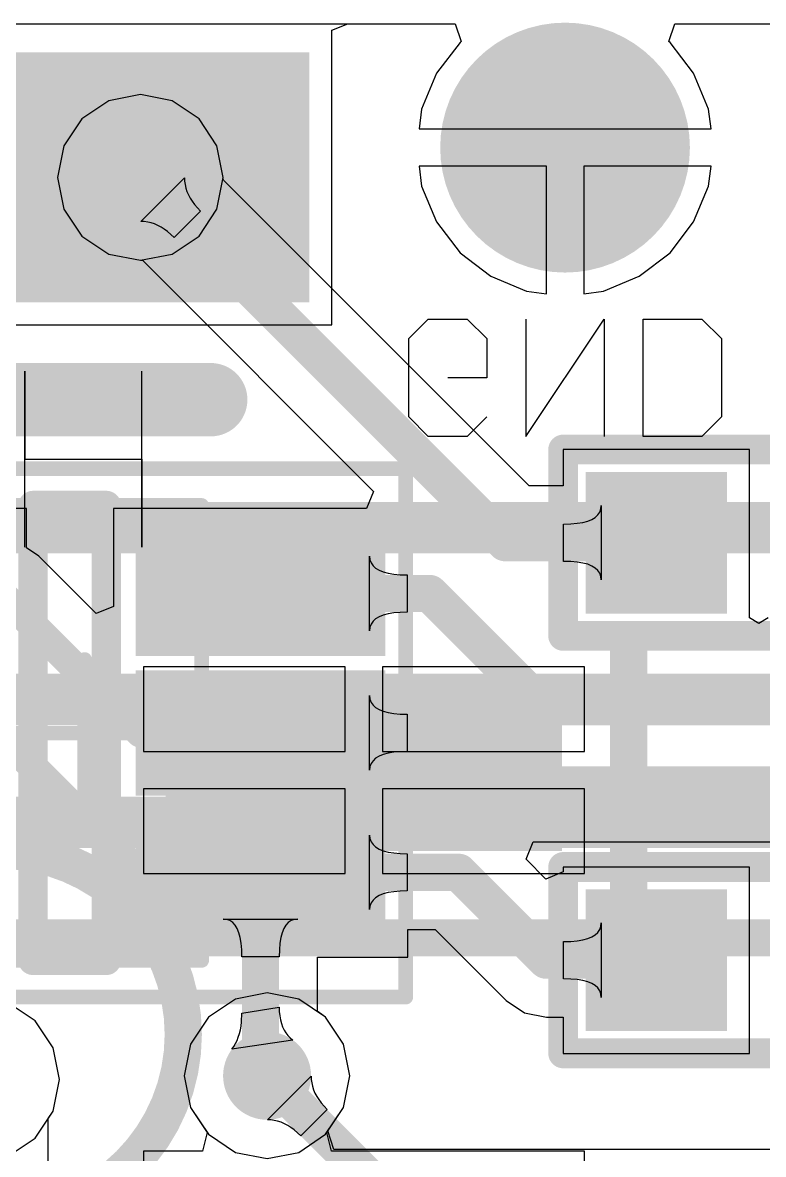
# Model space of a CAD drawing. Header units: millimetres. Extents: x 2.44 to 5.37, y 2.91 to 4.14.
# Drawn here: x 3.8644 to 4.0632, y 3.6799 to 3.9835 of the extents above; entities that cross this region are included whole.
import ezdxf

# ---------------------------------------------------------------- set-up
doc = ezdxf.new("R2010")
doc.units = ezdxf.units.MM
doc.header["$MEASUREMENT"] = 0
for name, color, linetype in [('BottomLayer', 5, 'Continuous'), ('BottomOverlay', 54, 'Continuous'), ('BottomPaste', 16, 'Continuous'), ('BottomSolder', 6, 'Continuous'), ('Mechanical13', 56, 'Continuous'), ('Mechanical15', 56, 'Continuous'), ('MidLayer1', 16, 'Continuous'), ('MidLayer2', 76, 'Continuous'), ('MultiLayer', 9, 'Continuous'), ('PadHoleLayer', 156, 'Continuous'), ('TopLayer', 1, 'Continuous'), ('TopOverlay', 2, 'Continuous'), ('TopPaste', 8, 'Continuous'), ('TopSolder', 216, 'Continuous'), ('ViaHoleLayer', 16, 'Continuous')]:
    doc.layers.add(name, color=color, linetype=linetype)

# ---------------------------------------------------------------- blocks, each defined once
blk = doc.blocks.new('__2812__B_15')
at = {"layer": 'BottomLayer'}
for points in [[(-0.04921, 0.1122), (0.04921, 0.1122), (-0.04921, 0.14764), (0.04921, 0.14764)], [(0.1437, 0.1122), (0.24213, 0.1122), (0.1437, 0.14764), (0.24213, 0.14764)], [(-0.04921, -0.01772), (0.04921, -0.01772), (-0.04921, 0.01772), (0.04921, 0.01772)], [(0.1437, -0.01772), (0.24213, -0.01772), (0.1437, 0.01772), (0.24213, 0.01772)]]:
    blk.add_solid(points, dxfattribs=at)
at = {"layer": 'BottomOverlay', "const_width": 0.01}
blk.add_lwpolyline([(0.264, 0.094), (0.264, 0.162)], dxfattribs=at)
at = {"layer": 'BottomOverlay'}
for points, const_width in [([(0.2615, 0.162, 1), (0.2665, 0.162, 1)], 0.005), ([(0.14441, 0.059, 1), (0.04559, 0.059, 1)], 0.01), ([(0.2615, 0.094, 1), (0.2665, 0.094, 1)], 0.005), ([(0.04309, 0.059, 1), (0.04809, 0.059, 1)], 0.005), ([(0.14191, 0.059, 1), (0.14691, 0.059, 1)], 0.005)]:
    blk.add_lwpolyline(points, format="xyb", close=True, dxfattribs=dict(at, const_width=const_width))
at = {"layer": 'BottomPaste'}
for points in [[(-0.04921, 0.1122), (0.04921, 0.1122), (-0.04921, 0.14764), (0.04921, 0.14764)], [(0.1437, 0.1122), (0.24213, 0.1122), (0.1437, 0.14764), (0.24213, 0.14764)], [(-0.04921, -0.01772), (0.04921, -0.01772), (-0.04921, 0.01772), (0.04921, 0.01772)], [(0.1437, -0.01772), (0.24213, -0.01772), (0.1437, 0.01772), (0.24213, 0.01772)]]:
    blk.add_solid(points, dxfattribs=at)
at = {"layer": 'BottomSolder'}
for points in [[(-0.05321, 0.1082), (0.05321, 0.1082), (-0.05321, 0.15164), (0.05321, 0.15164)], [(0.1397, 0.1082), (0.24613, 0.1082), (0.1397, 0.15164), (0.24613, 0.15164)], [(-0.05321, -0.02172), (0.05321, -0.02172), (-0.05321, 0.02172), (0.05321, 0.02172)], [(0.1397, -0.02172), (0.24613, -0.02172), (0.1397, 0.02172), (0.24613, 0.02172)]]:
    blk.add_solid(points, dxfattribs=at)
blk = doc.blocks.new('HDR1X12_19')
at = {"layer": 'BottomLayer', "const_width": 0.02953}
blk.add_lwpolyline([(1.08524, 0, 1), (1.11476, 0, 1)], format="xyb", close=True, dxfattribs=at)
at = {"layer": 'BottomSolder', "const_width": 0.03353}
blk.add_lwpolyline([(1.08324, 0, 1), (1.11676, 0, 1)], format="xyb", close=True, dxfattribs=at)
at = {"layer": 'MidLayer1', "const_width": 0.02953}
blk.add_lwpolyline([(1.08524, 0, 1), (1.11476, 0, 1)], format="xyb", close=True, dxfattribs=at)
at = {"layer": 'MidLayer2', "const_width": 0.02953}
blk.add_lwpolyline([(1.08524, 0, 1), (1.11476, 0, 1)], format="xyb", close=True, dxfattribs=at)
at = {"layer": 'MultiLayer', "const_width": 0.02953}
blk.add_lwpolyline([(1.08524, 0, 1), (1.11476, 0, 1)], format="xyb", close=True, dxfattribs=at)
at = {"layer": 'PadHoleLayer', "const_width": 0.01772}
blk.add_lwpolyline([(1.09114, 0, 1), (1.10886, 0, 1)], format="xyb", close=True, dxfattribs=at)
at = {"layer": 'TopLayer', "const_width": 0.02953}
blk.add_lwpolyline([(1.08524, 0, 1), (1.11476, 0, 1)], format="xyb", close=True, dxfattribs=at)
at = {"layer": 'TopSolder', "const_width": 0.03353}
blk.add_lwpolyline([(1.08324, 0, 1), (1.11676, 0, 1)], format="xyb", close=True, dxfattribs=at)
blk = doc.blocks.new('R0603_23')
at = {"layer": 'TopLayer'}
for points in [[(-0.0425, -0.015), (-0.0125, -0.015), (-0.0425, 0.015), (-0.0125, 0.015)], [(0.0125, -0.015), (0.0425, -0.015), (0.0125, 0.015), (0.0425, 0.015)]]:
    blk.add_solid(points, dxfattribs=at)
at = {"layer": 'TopOverlay', "const_width": 0.008}
for points in [[(-0.0525, 0.025), (0.0525, 0.025)], [(-0.0525, -0.025), (-0.0525, 0.025)], [(0.0525, -0.025), (0.0525, 0.025)], [(-0.0525, -0.025), (0.0525, -0.025)]]:
    blk.add_lwpolyline(points, dxfattribs=at)
at = {"layer": 'TopOverlay', "const_width": 0.004}
for points in [[(-0.0545, 0.025, 1), (-0.0505, 0.025, 1)], [(-0.0545, 0.025, 1), (-0.0505, 0.025, 1)], [(0.0505, 0.025, 1), (0.0545, 0.025, 1)], [(0.0505, 0.025, 1), (0.0545, 0.025, 1)], [(-0.0545, -0.025, 1), (-0.0505, -0.025, 1)], [(-0.0545, -0.025, 1), (-0.0505, -0.025, 1)], [(0.0505, -0.025, 1), (0.0545, -0.025, 1)], [(0.0505, -0.025, 1), (0.0545, -0.025, 1)]]:
    blk.add_lwpolyline(points, format="xyb", close=True, dxfattribs=at)
at = {"layer": 'TopPaste'}
for points in [[(-0.0425, -0.015), (-0.0125, -0.015), (-0.0425, 0.015), (-0.0125, 0.015)], [(0.0125, -0.015), (0.0425, -0.015), (0.0125, 0.015), (0.0425, 0.015)]]:
    blk.add_solid(points, dxfattribs=at)
at = {"layer": 'TopSolder'}
for points in [[(-0.0465, -0.019), (-0.0085, -0.019), (-0.0465, 0.019), (-0.0085, 0.019)], [(0.0085, -0.019), (0.0465, -0.019), (0.0085, 0.019), (0.0465, 0.019)]]:
    blk.add_solid(points, dxfattribs=at)
blk = doc.blocks.new('R0603_26')
at = {"layer": 'TopLayer'}
for points in [[(-0.0425, -0.015), (-0.0125, -0.015), (-0.0425, 0.015), (-0.0125, 0.015)], [(0.0125, -0.015), (0.0425, -0.015), (0.0125, 0.015), (0.0425, 0.015)]]:
    blk.add_solid(points, dxfattribs=at)
at = {"layer": 'TopOverlay', "const_width": 0.008}
for points in [[(-0.0525, 0.025), (0.0525, 0.025)], [(-0.0525, -0.025), (-0.0525, 0.025)], [(0.0525, -0.025), (0.0525, 0.025)], [(-0.0525, -0.025), (0.0525, -0.025)]]:
    blk.add_lwpolyline(points, dxfattribs=at)
at = {"layer": 'TopOverlay', "const_width": 0.004}
for points in [[(-0.0545, 0.025, 1), (-0.0505, 0.025, 1)], [(-0.0545, 0.025, 1), (-0.0505, 0.025, 1)], [(0.0505, 0.025, 1), (0.0545, 0.025, 1)], [(0.0505, 0.025, 1), (0.0545, 0.025, 1)], [(-0.0545, -0.025, 1), (-0.0505, -0.025, 1)], [(-0.0545, -0.025, 1), (-0.0505, -0.025, 1)], [(0.0505, -0.025, 1), (0.0545, -0.025, 1)], [(0.0505, -0.025, 1), (0.0545, -0.025, 1)]]:
    blk.add_lwpolyline(points, format="xyb", close=True, dxfattribs=at)
at = {"layer": 'TopPaste'}
for points in [[(-0.0425, -0.015), (-0.0125, -0.015), (-0.0425, 0.015), (-0.0125, 0.015)], [(0.0125, -0.015), (0.0425, -0.015), (0.0125, 0.015), (0.0425, 0.015)]]:
    blk.add_solid(points, dxfattribs=at)
at = {"layer": 'TopSolder'}
for points in [[(-0.0465, -0.019), (-0.0085, -0.019), (-0.0465, 0.019), (-0.0085, 0.019)], [(0.0085, -0.019), (0.0465, -0.019), (0.0085, 0.019), (0.0465, 0.019)]]:
    blk.add_solid(points, dxfattribs=at)
blk = doc.blocks.new('_______B_34')
at = {"layer": 'BottomLayer'}
for points in [[(-0.02753, 0.06148), (0.03153, 0.06148), (-0.02753, 0.14022), (0.03153, 0.14022)], [(-0.02753, -0.13537), (0.03153, -0.13537), (-0.02753, -0.05663), (0.03153, -0.05663)]]:
    blk.add_solid(points, dxfattribs=at)
at = {"layer": 'BottomOverlay'}
for points, const_width in [([(0.03345, 0.002, 1), (-0.03145, 0.002, 1)], 0.01), ([(-0.03395, 0.002, 1), (-0.02895, 0.002, 1)], 0.005), ([(0.03095, 0.002, 1), (0.03595, 0.002, 1)], 0.005)]:
    blk.add_lwpolyline(points, format="xyb", close=True, dxfattribs=dict(at, const_width=const_width))
at = {"layer": 'BottomPaste'}
for points in [[(-0.02753, 0.06148), (0.03153, 0.06148), (-0.02753, 0.14022), (0.03153, 0.14022)], [(-0.02753, -0.13537), (0.03153, -0.13537), (-0.02753, -0.05663), (0.03153, -0.05663)]]:
    blk.add_solid(points, dxfattribs=at)
at = {"layer": 'BottomSolder'}
for points in [[(-0.03153, 0.05748), (0.03553, 0.05748), (-0.03153, 0.14422), (0.03553, 0.14422)], [(-0.03153, -0.13937), (0.03553, -0.13937), (-0.03153, -0.05263), (0.03553, -0.05263)]]:
    blk.add_solid(points, dxfattribs=at)
blk = doc.blocks.new('IMH3A_40')
at = {"layer": 'Mechanical13', "const_width": 0.00394}
for points in [[(-0.05906, 0.03943), (0.06299, 0.03943)], [(-0.05906, 0.03943), (-0.05906, -0.03143)], [(0.06299, 0.03943), (0.06299, -0.03143)], [(0.06299, -0.03143), (-0.05906, -0.03143)]]:
    blk.add_lwpolyline(points, dxfattribs=at)
at = {"layer": 'Mechanical13', "const_width": 0.00197}
for points in [[(-0.06004, 0.03943, 1), (-0.05807, 0.03943, 1)], [(-0.06004, 0.03943, 1), (-0.05807, 0.03943, 1)], [(0.06201, 0.03943, 1), (0.06398, 0.03943, 1)], [(0.06201, 0.03943, 1), (0.06398, 0.03943, 1)], [(-0.06004, -0.03143, 1), (-0.05807, -0.03143, 1)], [(-0.06004, -0.03143, 1), (-0.05807, -0.03143, 1)], [(0.06201, -0.03143, 1), (0.06398, -0.03143, 1)], [(0.06201, -0.03143, 1), (0.06398, -0.03143, 1)]]:
    blk.add_lwpolyline(points, format="xyb", close=True, dxfattribs=at)
at = {"layer": 'Mechanical15', "const_width": 0.00394}
for points in [[(-0.0689, 0.094), (0.07283, 0.094)], [(-0.0689, 0.094), (-0.0689, -0.08624)], [(0.07283, 0.094), (0.07283, -0.08624)], [(0.00197, 0.01969), (0.00197, -0.01969)], [(-0.01772, 0), (0.02165, 0)], [(0.07283, -0.08624), (-0.0689, -0.08624)]]:
    blk.add_lwpolyline(points, dxfattribs=at)
at = {"layer": 'Mechanical15', "const_width": 0.00197}
for points in [[(-0.06988, 0.094, 1), (-0.06791, 0.094, 1)], [(-0.06988, 0.094, 1), (-0.06791, 0.094, 1)], [(0.07185, 0.094, 1), (0.07382, 0.094, 1)], [(0.07185, 0.094, 1), (0.07382, 0.094, 1)], [(0.00098, 0.01969, 1), (0.00295, 0.01969, 1)], [(-0.0187, 0, 1), (-0.01673, 0, 1)], [(0.02067, 0, 1), (0.02264, 0, 1)], [(0.00098, -0.01969, 1), (0.00295, -0.01969, 1)], [(-0.06988, -0.08624, 1), (-0.06791, -0.08624, 1)], [(-0.06988, -0.08624, 1), (-0.06791, -0.08624, 1)], [(0.07185, -0.08624, 1), (0.07382, -0.08624, 1)], [(0.07185, -0.08624, 1), (0.07382, -0.08624, 1)]]:
    blk.add_lwpolyline(points, format="xyb", close=True, dxfattribs=at)
at = {"layer": 'TopLayer'}
for points in [[(-0.02264, 0.08465), (-0.04823, 0.08465), (-0.02264, 0.02559), (-0.04823, 0.02559)], [(0.01476, 0.08465), (-0.01083, 0.08465), (0.01476, 0.02559), (-0.01083, 0.02559)], [(0.05217, 0.08465), (0.02657, 0.08465), (0.05217, 0.02559), (0.02657, 0.02559)], [(-0.02264, -0.01772), (-0.04823, -0.01772), (-0.02264, -0.07677), (-0.04823, -0.07677)], [(0.01476, -0.01772), (-0.01083, -0.01772), (0.01476, -0.07677), (-0.01083, -0.07677)], [(0.05217, -0.01772), (0.02657, -0.01772), (0.05217, -0.07677), (0.02657, -0.07677)]]:
    blk.add_solid(points, dxfattribs=at)
at = {"layer": 'TopOverlay'}
for points, const_width in [([(0.09137, 0.04712), (0.09137, -0.03388)], 0.01969), ([(-0.05906, 0.01384), (-0.05906, -0.00584)], 0.00787), ([(-0.05906, 0.01384), (0.06299, 0.01384)], 0.00787), ([(0.06299, 0.01384), (0.06299, -0.00584)], 0.00787), ([(-0.05906, -0.00584), (0.06299, -0.00584)], 0.00787)]:
    blk.add_lwpolyline(points, dxfattribs=dict(at, const_width=const_width))
for points, const_width in [([(0.08645, 0.04712, 1), (0.09629, 0.04712, 1)], 0.00984), ([(-0.06102, 0.01384, 1), (-0.05709, 0.01384, 1)], 0.00394), ([(-0.06102, 0.01384, 1), (-0.05709, 0.01384, 1)], 0.00394), ([(0.06102, 0.01384, 1), (0.06496, 0.01384, 1)], 0.00394), ([(0.06102, 0.01384, 1), (0.06496, 0.01384, 1)], 0.00394), ([(-0.06102, -0.00584, 1), (-0.05709, -0.00584, 1)], 0.00394), ([(-0.06102, -0.00584, 1), (-0.05709, -0.00584, 1)], 0.00394), ([(0.06102, -0.00584, 1), (0.06496, -0.00584, 1)], 0.00394), ([(0.06102, -0.00584, 1), (0.06496, -0.00584, 1)], 0.00394), ([(0.08645, -0.03388, 1), (0.09629, -0.03388, 1)], 0.00984)]:
    blk.add_lwpolyline(points, format="xyb", close=True, dxfattribs=dict(at, const_width=const_width))
at = {"layer": 'TopPaste'}
for points in [[(-0.02264, 0.08465), (-0.04823, 0.08465), (-0.02264, 0.02559), (-0.04823, 0.02559)], [(0.01476, 0.08465), (-0.01083, 0.08465), (0.01476, 0.02559), (-0.01083, 0.02559)], [(0.05217, 0.08465), (0.02657, 0.08465), (0.05217, 0.02559), (0.02657, 0.02559)], [(-0.02264, -0.01772), (-0.04823, -0.01772), (-0.02264, -0.07677), (-0.04823, -0.07677)], [(0.01476, -0.01772), (-0.01083, -0.01772), (0.01476, -0.07677), (-0.01083, -0.07677)], [(0.05217, -0.01772), (0.02657, -0.01772), (0.05217, -0.07677), (0.02657, -0.07677)]]:
    blk.add_solid(points, dxfattribs=at)
at = {"layer": 'TopSolder'}
for points in [[(-0.01864, 0.08865), (-0.05223, 0.08865), (-0.01864, 0.02159), (-0.05223, 0.02159)], [(0.01876, 0.08865), (-0.01483, 0.08865), (0.01876, 0.02159), (-0.01483, 0.02159)], [(0.05617, 0.08865), (0.02257, 0.08865), (0.05617, 0.02159), (0.02257, 0.02159)], [(-0.01864, -0.01372), (-0.05223, -0.01372), (-0.01864, -0.08077), (-0.05223, -0.08077)], [(0.01876, -0.01372), (-0.01483, -0.01372), (0.01876, -0.08077), (-0.01483, -0.08077)], [(0.05617, -0.01372), (0.02257, -0.01372), (0.05617, -0.08077), (0.02257, -0.08077)]]:
    blk.add_solid(points, dxfattribs=at)

msp = doc.modelspace()

# ---------------------------------------------------------------- linework, layer by layer
at = {"layer": 'BottomLayer'}
for p, q in [((3.94737, 3.98153), (3.95169, 3.98318)), ((3.94737, 3.97818), (3.94737, 3.98153)), ((3.95169, 3.98318), (3.98053, 3.98318)), ((3.98053, 3.98318), (3.98214, 3.97845)), ((4.03786, 3.97845), (4.03947, 3.98318)), ((4.03947, 3.98318), (4.08053, 3.98318)), ((3.94737, 3.90247), (3.94737, 3.97818)), ((3.98181, 3.97819), (3.97547, 3.96993)), ((3.98214, 3.97845), (3.98181, 3.97819)), ((4.03819, 3.97819), (4.03786, 3.97845)), ((4.04453, 3.96993), (4.03819, 3.97819)), ((3.97547, 3.96993), (3.97149, 3.96032)), ((4.04851, 3.96032), (4.04453, 3.96993)), ((3.97149, 3.96032), (3.97079, 3.955)), ((4.04921, 3.955), (4.04851, 3.96032)), ((3.97079, 3.955), (4.01, 3.955)), ((4.01, 3.955), (4.04921, 3.955)), ((4.005, 3.945), (3.97079, 3.945)), ((3.97079, 3.945), (3.97149, 3.93968)), ((4.005, 3.91079), (4.005, 3.945)), ((4.04921, 3.945), (4.015, 3.945)), ((4.015, 3.945), (4.015, 3.91079)), ((4.04851, 3.93968), (4.04921, 3.945)), ((3.97149, 3.93968), (3.97547, 3.93007)), ((4.04453, 3.93007), (4.04851, 3.93968)), ((3.97547, 3.93007), (3.98181, 3.92181)), ((4.03819, 3.92181), (4.04453, 3.93007)), ((3.98181, 3.92181), (3.99007, 3.91547)), ((4.02993, 3.91547), (4.03819, 3.92181)), ((3.99007, 3.91547), (3.99968, 3.91149)), ((4.02032, 3.91149), (4.02993, 3.91547)), ((3.99968, 3.91149), (4.005, 3.91079)), ((4.015, 3.91079), (4.02032, 3.91149)), ((3.84863, 3.90247), (3.94737, 3.90247)), ((3.951, 3.81072), (3.89679, 3.81072)), ((3.89679, 3.81072), (3.89679, 3.788)), ((3.951, 3.788), (3.951, 3.81072)), ((4.01521, 3.81072), (3.961, 3.81072)), ((3.961, 3.81072), (3.961, 3.788)), ((4.01521, 3.788), (4.01521, 3.81072)), ((3.89679, 3.788), (3.951, 3.788)), ((3.961, 3.788), (4.01521, 3.788)), ((3.951, 3.778), (3.89679, 3.778)), ((3.89679, 3.778), (3.89679, 3.75528)), ((3.951, 3.75528), (3.951, 3.778)), ((4.01521, 3.778), (3.961, 3.778)), ((3.961, 3.778), (3.961, 3.75528)), ((4.01521, 3.75528), (4.01521, 3.778)), ((3.89679, 3.75528), (3.951, 3.75528)), ((3.961, 3.75528), (4.01521, 3.75528)), ((3.93, 3.72324), (3.92149, 3.72155)), ((3.93851, 3.72155), (3.93, 3.72324)), ((3.86772, 3.71572), (3.86051, 3.72055)), ((3.92149, 3.72155), (3.91428, 3.71672)), ((3.94572, 3.71672), (3.93851, 3.72155)), ((3.91428, 3.71672), (3.90945, 3.70951)), ((3.95055, 3.70951), (3.94572, 3.71672)), ((3.87255, 3.70851), (3.86772, 3.71572)), ((3.87424, 3.7), (3.87255, 3.70851)), ((3.90945, 3.70951), (3.90776, 3.701)), ((3.95224, 3.701), (3.95055, 3.70951)), ((3.87255, 3.69149), (3.87424, 3.7)), ((3.90776, 3.701), (3.90945, 3.69249)), ((3.95055, 3.69249), (3.95224, 3.701)), ((3.90945, 3.69249), (3.91393, 3.6858)), ((3.94607, 3.6858), (3.95055, 3.69249)), ((3.87122, 3.68951), (3.87255, 3.69149)), ((3.87122, 3.65113), (3.87122, 3.68951)), ((3.91393, 3.6858), (3.91267, 3.6808)), ((3.94733, 3.6808), (3.94607, 3.6858)), ((3.91267, 3.6808), (3.89679, 3.6808)), ((3.89679, 3.6808), (3.89679, 3.6321)), ((4.01521, 3.6808), (3.94733, 3.6808)), ((4.01521, 3.67036), (4.01521, 3.6808))]:
    msp.add_line(p, q, dxfattribs=at)
at = {"layer": 'BottomLayer', "const_width": 0.01181}
for points in [[(3.89009, 3.942, 1), (3.90191, 3.942, 1)], [(3.92409, 3.701, 1), (3.93591, 3.701, 1)]]:
    msp.add_lwpolyline(points, format="xyb", close=True, dxfattribs=at)
at = {"layer": 'BottomOverlay'}
for p, q in [((3.96802, 3.89875), (3.97327, 3.904)), ((3.97327, 3.904), (3.98376, 3.904)), ((3.98376, 3.904), (3.98901, 3.89875)), ((3.9995, 3.904), (3.9995, 3.87251)), ((3.9995, 3.87251), (4.0205, 3.904)), ((4.0205, 3.904), (4.0205, 3.87251)), ((4.03099, 3.87251), (4.03099, 3.904)), ((4.03099, 3.904), (4.04673, 3.904)), ((4.04673, 3.904), (4.05198, 3.89875)), ((3.96802, 3.87776), (3.96802, 3.89875)), ((3.98901, 3.89875), (3.98901, 3.88826)), ((4.05198, 3.89875), (4.05198, 3.87776)), ((3.86492, 3.84277), (3.86492, 3.89)), ((3.86492, 3.89), (3.86492, 3.86639)), ((3.8964, 3.84277), (3.8964, 3.89)), ((3.98901, 3.88826), (3.97851, 3.88826)), ((3.97327, 3.87251), (3.96802, 3.87776)), ((3.98901, 3.87776), (3.98376, 3.87251)), ((4.05198, 3.87776), (4.04673, 3.87251)), ((3.98376, 3.87251), (3.97327, 3.87251)), ((4.04673, 3.87251), (4.03099, 3.87251)), ((3.86492, 3.86639), (3.8964, 3.86639)), ((3.8964, 3.86639), (3.8964, 3.84277))]:
    msp.add_line(p, q, dxfattribs=at)
at = {"layer": 'MidLayer1'}
for p, q in [((3.68182, 3.98318), (3.98053, 3.98318)), ((3.98053, 3.98318), (3.98214, 3.97845)), ((4.03786, 3.97845), (4.03947, 3.98318)), ((4.03947, 3.98318), (4.08053, 3.98318)), ((3.98181, 3.97819), (3.97547, 3.96993)), ((3.98214, 3.97845), (3.98181, 3.97819)), ((4.03819, 3.97819), (4.03786, 3.97845)), ((4.04453, 3.96993), (4.03819, 3.97819)), ((3.97547, 3.96993), (3.97149, 3.96032)), ((4.04851, 3.96032), (4.04453, 3.96993)), ((3.88749, 3.96255), (3.88028, 3.95772)), ((3.896, 3.96424), (3.88749, 3.96255)), ((3.90451, 3.96255), (3.896, 3.96424)), ((3.91172, 3.95772), (3.90451, 3.96255)), ((3.97149, 3.96032), (3.97079, 3.955)), ((4.04921, 3.955), (4.04851, 3.96032)), ((3.88028, 3.95772), (3.87545, 3.95051)), ((3.91655, 3.95051), (3.91172, 3.95772)), ((3.97079, 3.955), (4.01, 3.955)), ((4.01, 3.955), (4.04921, 3.955)), ((3.87545, 3.95051), (3.87376, 3.942)), ((3.91824, 3.942), (3.91655, 3.95051)), ((4.005, 3.945), (3.97079, 3.945)), ((3.97079, 3.945), (3.97149, 3.93968)), ((4.005, 3.91079), (4.005, 3.945)), ((4.04921, 3.945), (4.015, 3.945)), ((4.015, 3.945), (4.015, 3.91079)), ((4.04851, 3.93968), (4.04921, 3.945)), ((3.87376, 3.942), (3.87545, 3.93349)), ((3.91655, 3.93349), (3.91824, 3.942)), ((3.97149, 3.93968), (3.97547, 3.93007)), ((4.04453, 3.93007), (4.04851, 3.93968)), ((3.87545, 3.93349), (3.88028, 3.92628)), ((3.91172, 3.92628), (3.91655, 3.93349)), ((3.97547, 3.93007), (3.98181, 3.92181)), ((4.03819, 3.92181), (4.04453, 3.93007)), ((3.88028, 3.92628), (3.88749, 3.92145)), ((3.90451, 3.92145), (3.91172, 3.92628)), ((3.88749, 3.92145), (3.896, 3.91976)), ((3.896, 3.91976), (3.90451, 3.92145)), ((3.98181, 3.92181), (3.99007, 3.91547)), ((4.02993, 3.91547), (4.03819, 3.92181)), ((3.99007, 3.91547), (3.99968, 3.91149)), ((4.02032, 3.91149), (4.02993, 3.91547)), ((3.99968, 3.91149), (4.005, 3.91079)), ((4.015, 3.91079), (4.02032, 3.91149)), ((3.93, 3.72324), (3.92149, 3.72155)), ((3.93851, 3.72155), (3.93, 3.72324)), ((3.86772, 3.71572), (3.86051, 3.72055)), ((3.92149, 3.72155), (3.91428, 3.71672)), ((3.94572, 3.71672), (3.93851, 3.72155)), ((3.91428, 3.71672), (3.90945, 3.70951)), ((3.95055, 3.70951), (3.94572, 3.71672)), ((3.87255, 3.70851), (3.86772, 3.71572)), ((3.87424, 3.7), (3.87255, 3.70851)), ((3.90945, 3.70951), (3.90776, 3.701)), ((3.95224, 3.701), (3.95055, 3.70951)), ((3.87255, 3.69149), (3.87424, 3.7)), ((3.90776, 3.701), (3.90945, 3.69249)), ((3.95055, 3.69249), (3.95224, 3.701)), ((3.90945, 3.69249), (3.91428, 3.68528)), ((3.94572, 3.68528), (3.95055, 3.69249)), ((3.86772, 3.68428), (3.87255, 3.69149)), ((3.86051, 3.67945), (3.86772, 3.68428)), ((3.91428, 3.68528), (3.92149, 3.68045)), ((3.93851, 3.68045), (3.94572, 3.68528)), ((3.92149, 3.68045), (3.93, 3.67876)), ((3.93, 3.67876), (3.93851, 3.68045))]:
    msp.add_line(p, q, dxfattribs=at)
at = {"layer": 'MidLayer1', "const_width": 0.01181}
for points in [[(3.89009, 3.942, 1), (3.90191, 3.942, 1)], [(3.92409, 3.701, 1), (3.93591, 3.701, 1)]]:
    msp.add_lwpolyline(points, format="xyb", close=True, dxfattribs=at)
at = {"layer": 'MidLayer2'}
for p, q in [((3.93012, 3.68919), (3.94181, 3.70088)), ((3.94181, 3.70088), (3.94185, 3.69997)), ((3.94185, 3.69997), (3.94197, 3.69906)), ((3.94197, 3.69906), (3.94218, 3.69816)), ((3.94218, 3.69816), (3.94248, 3.69726)), ((3.94248, 3.69726), (3.94286, 3.69636)), ((3.94286, 3.69636), (3.94334, 3.69547)), ((3.94334, 3.69547), (3.9439, 3.69459)), ((3.9439, 3.69459), (3.94455, 3.69371)), ((3.94455, 3.69371), (3.94529, 3.69283)), ((3.94529, 3.69283), (3.94611, 3.69196)), ((3.93103, 3.68915), (3.93012, 3.68919)), ((3.93194, 3.68903), (3.93103, 3.68915)), ((3.93284, 3.68882), (3.93194, 3.68903)), ((3.94611, 3.69196), (3.93904, 3.68489)), ((3.93374, 3.68852), (3.93284, 3.68882)), ((3.93464, 3.68814), (3.93374, 3.68852)), ((3.93553, 3.68766), (3.93464, 3.68814)), ((3.93641, 3.6871), (3.93553, 3.68766)), ((3.93729, 3.68645), (3.93641, 3.6871)), ((3.93817, 3.68571), (3.93729, 3.68645)), ((3.93904, 3.68489), (3.93817, 3.68571))]:
    msp.add_line(p, q, dxfattribs=at)
for points, const_width in [([(3.89009, 3.942, 1), (3.90191, 3.942, 1)], 0.01181), ([(3.92409, 3.701, 1), (3.93591, 3.701, 1)], 0.01181), ([(3.9275, 3.701, 1), (3.9325, 3.701, 1)], 0.005)]:
    msp.add_lwpolyline(points, format="xyb", close=True, dxfattribs=dict(at, const_width=const_width))
for points, const_width in [([(3.48261, 3.848), (4.308, 3.848)], 0.01378), ([(3.53503, 3.802), (4.362, 3.802)], 0.01378), ([(3.60046, 3.769), (4.429, 3.769)], 0.01378), ([(3.792, 3.738), (4.096, 3.738)], 0.01), ([(3.93, 3.701), (3.965, 3.666)], 0.01)]:
    msp.add_lwpolyline(points, dxfattribs=dict(at, const_width=const_width))
at = {"layer": 'MultiLayer', "const_width": 0.01181}
for points in [[(3.89009, 3.942, 1), (3.90191, 3.942, 1)], [(3.92409, 3.701, 1), (3.93591, 3.701, 1)]]:
    msp.add_lwpolyline(points, format="xyb", close=True, dxfattribs=at)
at = {"layer": 'TopLayer'}
for p, q in [((3.75139, 3.98318), (3.98053, 3.98318)), ((3.98053, 3.98318), (3.98214, 3.97845)), ((4.03786, 3.97845), (4.03947, 3.98318)), ((4.03947, 3.98318), (4.08053, 3.98318)), ((3.98181, 3.97819), (3.97547, 3.96993)), ((3.98214, 3.97845), (3.98181, 3.97819)), ((4.03819, 3.97819), (4.03786, 3.97845)), ((4.04453, 3.96993), (4.03819, 3.97819)), ((3.97547, 3.96993), (3.97149, 3.96032)), ((4.04851, 3.96032), (4.04453, 3.96993)), ((3.88749, 3.96255), (3.88028, 3.95772)), ((3.896, 3.96424), (3.88749, 3.96255)), ((3.90451, 3.96255), (3.896, 3.96424)), ((3.91172, 3.95772), (3.90451, 3.96255)), ((3.97149, 3.96032), (3.97079, 3.955)), ((4.04921, 3.955), (4.04851, 3.96032)), ((3.88028, 3.95772), (3.87545, 3.95051)), ((3.91655, 3.95051), (3.91172, 3.95772)), ((3.97079, 3.955), (4.01, 3.955)), ((4.01, 3.955), (4.04921, 3.955)), ((3.87545, 3.95051), (3.87376, 3.942)), ((3.91824, 3.942), (3.91655, 3.95051)), ((4.005, 3.945), (3.97079, 3.945)), ((3.97079, 3.945), (3.97149, 3.93968)), ((4.005, 3.91079), (4.005, 3.945)), ((4.04921, 3.945), (4.015, 3.945)), ((4.015, 3.945), (4.015, 3.91079)), ((4.04851, 3.93968), (4.04921, 3.945)), ((3.87376, 3.942), (3.87545, 3.93349)), ((3.89612, 3.93019), (3.90781, 3.94188)), ((3.90781, 3.94188), (3.90785, 3.94097)), ((3.91816, 3.9416), (3.91824, 3.942)), ((3.91832, 3.94135), (3.91816, 3.9416)), ((3.91843, 3.9412), (3.91832, 3.94135)), ((4.00033, 3.85929), (3.91843, 3.9412)), ((3.90785, 3.94097), (3.90797, 3.94006)), ((3.90797, 3.94006), (3.90818, 3.93916)), ((3.90818, 3.93916), (3.90848, 3.93826)), ((3.90848, 3.93826), (3.90886, 3.93736)), ((3.97149, 3.93968), (3.97547, 3.93007)), ((4.04453, 3.93007), (4.04851, 3.93968)), ((3.90886, 3.93736), (3.90934, 3.93647)), ((3.90934, 3.93647), (3.9099, 3.93559)), ((3.9099, 3.93559), (3.91055, 3.93471)), ((3.87545, 3.93349), (3.88028, 3.92628)), ((3.91211, 3.93296), (3.90504, 3.92589)), ((3.91055, 3.93471), (3.91129, 3.93383)), ((3.91129, 3.93383), (3.91211, 3.93296)), ((3.89703, 3.93015), (3.89612, 3.93019)), ((3.89794, 3.93003), (3.89703, 3.93015)), ((3.89884, 3.92982), (3.89794, 3.93003)), ((3.89974, 3.92952), (3.89884, 3.92982)), ((3.90064, 3.92914), (3.89974, 3.92952)), ((3.90153, 3.92866), (3.90064, 3.92914)), ((3.97547, 3.93007), (3.98181, 3.92181)), ((4.03819, 3.92181), (4.04453, 3.93007)), ((3.88028, 3.92628), (3.88749, 3.92145)), ((3.90241, 3.9281), (3.90153, 3.92866)), ((3.90329, 3.92745), (3.90241, 3.9281)), ((3.90417, 3.92671), (3.90329, 3.92745)), ((3.90504, 3.92589), (3.90417, 3.92671)), ((3.88749, 3.92145), (3.896, 3.91976)), ((3.896, 3.91976), (3.8964, 3.91984)), ((3.8964, 3.91984), (3.89665, 3.91968)), ((3.98181, 3.92181), (3.99007, 3.91547)), ((4.02993, 3.91547), (4.03819, 3.92181)), ((3.89665, 3.91968), (3.8968, 3.91957)), ((3.8968, 3.91957), (3.95859, 3.85778)), ((3.99007, 3.91547), (3.99968, 3.91149)), ((4.02032, 3.91149), (4.02993, 3.91547)), ((3.99968, 3.91149), (4.005, 3.91079)), ((4.015, 3.91079), (4.02032, 3.91149)), ((4.0595, 3.869), (4.0095, 3.869)), ((4.0095, 3.869), (4.0095, 3.85929)), ((4.0595, 3.82389), (4.0595, 3.869)), ((4.0095, 3.85929), (4.00033, 3.85929)), ((3.95859, 3.85778), (3.95667, 3.85317)), ((3.86541, 3.85317), (3.78635, 3.85317)), ((3.86541, 3.8426), (3.86541, 3.85317)), ((3.95667, 3.85317), (3.88872, 3.85317)), ((3.88872, 3.85317), (3.88872, 3.82691)), ((4.01934, 3.8522), (4.01964, 3.85305)), ((4.01964, 3.85305), (4.01974, 3.854)), ((4.01974, 3.854), (4.01974, 3.834)), ((4.0161, 3.8498), (4.01721, 3.85025)), ((4.01721, 3.85025), (4.01812, 3.8508)), ((4.01812, 3.8508), (4.01883, 3.85145)), ((4.01883, 3.85145), (4.01934, 3.8522)), ((4.00962, 3.849), (4.01154, 3.84905)), ((4.00962, 3.839), (4.00962, 3.849)), ((4.01154, 3.84905), (4.01326, 3.8492)), ((4.01326, 3.8492), (4.01478, 3.84945)), ((4.01478, 3.84945), (4.0161, 3.8498)), ((3.86868, 3.84042), (3.86541, 3.8426)), ((3.8841, 3.825), (3.86868, 3.84042)), ((3.95753, 3.82037), (3.95753, 3.84037)), ((3.95753, 3.84037), (3.95763, 3.83942)), ((3.95763, 3.83942), (3.95794, 3.83857)), ((3.95794, 3.83857), (3.95844, 3.83782)), ((3.95844, 3.83782), (3.95915, 3.83717)), ((4.01154, 3.83895), (4.00962, 3.839)), ((4.01326, 3.8388), (4.01154, 3.83895)), ((4.01478, 3.83855), (4.01326, 3.8388)), ((4.0161, 3.8382), (4.01478, 3.83855)), ((4.01721, 3.83775), (4.0161, 3.8382)), ((3.95915, 3.83717), (3.96006, 3.83662)), ((3.96006, 3.83662), (3.96117, 3.83617)), ((3.96117, 3.83617), (3.96249, 3.83582)), ((3.96249, 3.83582), (3.96401, 3.83557)), ((3.96401, 3.83557), (3.96573, 3.83542)), ((3.96573, 3.83542), (3.96765, 3.83537)), ((3.96765, 3.83537), (3.96765, 3.82537)), ((4.01812, 3.8372), (4.01721, 3.83775)), ((4.01883, 3.83655), (4.01812, 3.8372)), ((4.01934, 3.8358), (4.01883, 3.83655)), ((4.01964, 3.83495), (4.01934, 3.8358)), ((4.01974, 3.834), (4.01964, 3.83495)), ((3.88872, 3.82691), (3.8841, 3.825)), ((3.95844, 3.82292), (3.95794, 3.82217)), ((3.95915, 3.82357), (3.95844, 3.82292)), ((3.96006, 3.82412), (3.95915, 3.82357)), ((3.96117, 3.82457), (3.96006, 3.82412)), ((3.96249, 3.82492), (3.96117, 3.82457)), ((3.96401, 3.82517), (3.96249, 3.82492)), ((3.96573, 3.82532), (3.96401, 3.82517)), ((3.96765, 3.82537), (3.96573, 3.82532)), ((4.062, 3.82236), (4.0595, 3.82389)), ((4.0645, 3.82389), (4.062, 3.82236)), ((3.95763, 3.82132), (3.95753, 3.82037)), ((3.95794, 3.82217), (3.95763, 3.82132)), ((3.95753, 3.78297), (3.95753, 3.80297)), ((3.95753, 3.80297), (3.95763, 3.80202)), ((3.95763, 3.80202), (3.95794, 3.80117)), ((3.95794, 3.80117), (3.95844, 3.80042)), ((3.95844, 3.80042), (3.95915, 3.79977)), ((3.95915, 3.79977), (3.96006, 3.79922)), ((3.96006, 3.79922), (3.96117, 3.79877)), ((3.96117, 3.79877), (3.96249, 3.79842)), ((3.96249, 3.79842), (3.96401, 3.79817)), ((3.96401, 3.79817), (3.96573, 3.79802)), ((3.96573, 3.79802), (3.96765, 3.79797)), ((3.96765, 3.79797), (3.96765, 3.78797)), ((3.95915, 3.78617), (3.95844, 3.78552)), ((3.96006, 3.78672), (3.95915, 3.78617)), ((3.96117, 3.78717), (3.96006, 3.78672)), ((3.96249, 3.78752), (3.96117, 3.78717)), ((3.96401, 3.78777), (3.96249, 3.78752)), ((3.96573, 3.78792), (3.96401, 3.78777)), ((3.96765, 3.78797), (3.96573, 3.78792)), ((3.95763, 3.78392), (3.95753, 3.78297)), ((3.95794, 3.78477), (3.95763, 3.78392)), ((3.95844, 3.78552), (3.95794, 3.78477)), ((3.95753, 3.74557), (3.95753, 3.76557)), ((3.95753, 3.76557), (3.95763, 3.76462)), ((3.95763, 3.76462), (3.95794, 3.76377)), ((3.95794, 3.76377), (3.95844, 3.76302)), ((3.95844, 3.76302), (3.95915, 3.76237)), ((3.95915, 3.76237), (3.96006, 3.76182)), ((3.99954, 3.75909), (4.00146, 3.76371)), ((4.00146, 3.76371), (4.107, 3.76371)), ((3.96006, 3.76182), (3.96117, 3.76137)), ((3.96117, 3.76137), (3.96249, 3.76102)), ((3.96249, 3.76102), (3.96401, 3.76077)), ((3.96401, 3.76077), (3.96573, 3.76062)), ((3.96573, 3.76062), (3.96765, 3.76057)), ((3.96765, 3.76057), (3.96765, 3.75057)), ((4.00488, 3.75375), (3.99954, 3.75909)), ((4.0595, 3.757), (4.0095, 3.757)), ((4.0095, 3.757), (4.0095, 3.75566)), ((4.0595, 3.707), (4.0595, 3.757)), ((4.0095, 3.75566), (4.00488, 3.75375)), ((3.96117, 3.74977), (3.96006, 3.74932)), ((3.96249, 3.75012), (3.96117, 3.74977)), ((3.96401, 3.75037), (3.96249, 3.75012)), ((3.96573, 3.75052), (3.96401, 3.75037)), ((3.96765, 3.75057), (3.96573, 3.75052)), ((3.95794, 3.74737), (3.95763, 3.74652)), ((3.95844, 3.74812), (3.95794, 3.74737)), ((3.95915, 3.74877), (3.95844, 3.74812)), ((3.96006, 3.74932), (3.95915, 3.74877)), ((3.95763, 3.74652), (3.95753, 3.74557)), ((3.91919, 3.74291), (3.91824, 3.74301)), ((3.91824, 3.74301), (3.93824, 3.74301)), ((3.92004, 3.74261), (3.91919, 3.74291)), ((3.92079, 3.7421), (3.92004, 3.74261)), ((3.92144, 3.74139), (3.92079, 3.7421)), ((3.92199, 3.74048), (3.92144, 3.74139)), ((3.93504, 3.74139), (3.93449, 3.74048)), ((3.93569, 3.7421), (3.93504, 3.74139)), ((3.93644, 3.74261), (3.93569, 3.7421)), ((3.93729, 3.74291), (3.93644, 3.74261)), ((3.93824, 3.74301), (3.93729, 3.74291)), ((4.01934, 3.7402), (4.01964, 3.74105)), ((4.01964, 3.74105), (4.01974, 3.742)), ((4.01974, 3.742), (4.01974, 3.722)), ((3.92244, 3.73937), (3.92199, 3.74048)), ((3.92279, 3.73805), (3.92244, 3.73937)), ((3.92304, 3.73653), (3.92279, 3.73805)), ((3.93369, 3.73805), (3.93344, 3.73653)), ((3.93404, 3.73937), (3.93369, 3.73805)), ((3.93449, 3.74048), (3.93404, 3.73937)), ((3.96777, 3.73277), (3.96777, 3.74027)), ((3.96777, 3.74027), (3.9751, 3.74027)), ((3.9751, 3.74027), (3.99419, 3.72119)), ((4.01478, 3.73745), (4.0161, 3.7378)), ((4.0161, 3.7378), (4.01721, 3.73825)), ((4.01721, 3.73825), (4.01812, 3.7388)), ((4.01812, 3.7388), (4.01883, 3.73945)), ((4.01883, 3.73945), (4.01934, 3.7402)), ((3.92319, 3.73481), (3.92304, 3.73653)), ((3.92324, 3.73289), (3.92319, 3.73481)), ((3.93329, 3.73481), (3.93324, 3.73289)), ((3.93344, 3.73653), (3.93329, 3.73481)), ((4.00962, 3.737), (4.01154, 3.73705)), ((4.00962, 3.727), (4.00962, 3.737)), ((4.01154, 3.73705), (4.01326, 3.7372)), ((4.01326, 3.7372), (4.01478, 3.73745)), ((3.93324, 3.73289), (3.92324, 3.73289)), ((3.94354, 3.71826), (3.94354, 3.73277)), ((3.94354, 3.73277), (3.96777, 3.73277)), ((4.01154, 3.72695), (4.00962, 3.727)), ((4.01326, 3.7268), (4.01154, 3.72695)), ((4.01478, 3.72655), (4.01326, 3.7268)), ((4.0161, 3.7262), (4.01478, 3.72655)), ((4.01721, 3.72575), (4.0161, 3.7262)), ((4.01812, 3.7252), (4.01721, 3.72575)), ((4.01883, 3.72455), (4.01812, 3.7252)), ((4.01934, 3.7238), (4.01883, 3.72455)), ((4.01964, 3.72295), (4.01934, 3.7238)), ((4.01974, 3.722), (4.01964, 3.72295)), ((3.92324, 3.71777), (3.93324, 3.71944)), ((3.93324, 3.71944), (3.93328, 3.71824)), ((3.99419, 3.72119), (3.99915, 3.71787)), ((3.92314, 3.71543), (3.92324, 3.71777)), ((3.93328, 3.71824), (3.93339, 3.7171)), ((3.93339, 3.7171), (3.93358, 3.71604)), ((3.94367, 3.7181), (3.94354, 3.71826)), ((3.94354, 3.71826), (3.94354, 3.71826)), ((3.94572, 3.71672), (3.94367, 3.7181)), ((3.95055, 3.70951), (3.94572, 3.71672)), ((3.99915, 3.71787), (4.005, 3.71671)), ((4.005, 3.71671), (4.0095, 3.71671)), ((4.0095, 3.71671), (4.0095, 3.707)), ((3.92282, 3.71329), (3.923, 3.71434)), ((3.923, 3.71434), (3.92314, 3.71543)), ((3.93358, 3.71604), (3.93383, 3.71504)), ((3.93383, 3.71504), (3.93416, 3.71412)), ((3.93416, 3.71412), (3.93457, 3.71327)), ((3.93692, 3.71057), (3.92057, 3.70811)), ((3.92153, 3.70963), (3.92193, 3.71047)), ((3.92193, 3.71047), (3.92228, 3.71136)), ((3.92228, 3.71136), (3.92258, 3.7123)), ((3.92258, 3.7123), (3.92282, 3.71329)), ((3.93457, 3.71327), (3.93505, 3.71249)), ((3.93505, 3.71249), (3.9356, 3.71178)), ((3.9356, 3.71178), (3.93622, 3.71114)), ((3.93622, 3.71114), (3.93692, 3.71057)), ((3.92057, 3.70811), (3.92108, 3.70885)), ((3.92108, 3.70885), (3.92153, 3.70963)), ((3.95224, 3.701), (3.95055, 3.70951)), ((4.0095, 3.707), (4.0595, 3.707)), ((3.95055, 3.69249), (3.95224, 3.701)), ((3.94635, 3.68621), (3.95055, 3.69249)), ((3.94796, 3.68121), (3.94635, 3.68621)), ((4.1575, 3.68121), (3.94796, 3.68121))]:
    msp.add_line(p, q, dxfattribs=at)
for points, const_width in [([(3.89009, 3.942, 1), (3.90191, 3.942, 1)], 0.01181), ([(3.8935, 3.942, 1), (3.8985, 3.942, 1)], 0.005), ([(3.9915, 3.844, 1), (3.9965, 3.844, 1)], 0.005), ([(3.9915, 3.844, 1), (3.9965, 3.844, 1)], 0.005), ([(4.032, 3.844, 1), (4.037, 3.844, 1)], 0.005), ([(3.92574, 3.83037, 1), (3.93074, 3.83037, 1)], 0.005), ([(3.97113, 3.83037, 1), (3.97613, 3.83037, 1)], 0.005), ([(3.97113, 3.83037, 1), (3.97613, 3.83037, 1)], 0.005), ([(4.0015, 3.8, 1), (4.0065, 3.8, 1)], 0.005), ([(4.0015, 3.8, 1), (4.0065, 3.8, 1)], 0.005), ([(3.89406, 3.79297, 1), (3.898, 3.79297, 1)], 0.00394), ([(3.89406, 3.79297, 1), (3.898, 3.79297, 1)], 0.00394), ([(3.92574, 3.79297, 1), (3.93074, 3.79297, 1)], 0.005), ([(3.92628, 3.79297, 1), (3.93021, 3.79297, 1)], 0.00394), ([(3.97053, 3.79297, 1), (3.97553, 3.79297, 1)], 0.005), ([(3.97053, 3.79297, 1), (3.97553, 3.79297, 1)], 0.005), ([(3.9845, 3.779, 1), (3.9895, 3.779, 1)], 0.005), ([(3.9845, 3.779, 1), (3.9895, 3.779, 1)], 0.005), ([(3.89346, 3.75557, 1), (3.8974, 3.75557, 1)], 0.00394), ([(3.89346, 3.75557, 1), (3.8974, 3.75557, 1)], 0.00394), ([(3.92574, 3.75557, 1), (3.93074, 3.75557, 1)], 0.005), ([(3.92574, 3.75557, 1), (3.93074, 3.75557, 1)], 0.005), ([(3.92628, 3.75557, 1), (3.93021, 3.75557, 1)], 0.00394), ([(3.97893, 3.75557, 1), (3.98393, 3.75557, 1)], 0.005), ([(3.97893, 3.75557, 1), (3.98393, 3.75557, 1)], 0.005), ([(4.0025, 3.732, 1), (4.0075, 3.732, 1)], 0.005), ([(4.0025, 3.732, 1), (4.0075, 3.732, 1)], 0.005), ([(4.032, 3.732, 1), (4.037, 3.732, 1)], 0.005), ([(3.92409, 3.701, 1), (3.93591, 3.701, 1)], 0.01181), ([(3.92574, 3.70276, 1), (3.93074, 3.70276, 1)], 0.005), ([(3.92574, 3.70276, 1), (3.93074, 3.70276, 1)], 0.005), ([(3.9275, 3.701, 1), (3.9325, 3.701, 1)], 0.005)]:
    msp.add_lwpolyline(points, format="xyb", close=True, dxfattribs=dict(at, const_width=const_width))
for points, const_width in [([(3.896, 3.942), (3.994, 3.844)], 0.01), ([(3.994, 3.844), (4.0345, 3.844)], 0.01), ([(3.92824, 3.83037), (3.97363, 3.83037)], 0.01), ([(3.97363, 3.83037), (4.004, 3.8)], 0.01), ([(3.85863, 3.83037), (3.89603, 3.79297)], 0.00787), ([(4.004, 3.8), (4.072, 3.8)], 0.01), ([(3.85803, 3.79297), (3.89543, 3.75557)], 0.00787), ([(3.89603, 3.79297), (3.92824, 3.79297)], 0.00787), ([(3.92824, 3.79297), (3.97303, 3.79297)], 0.01), ([(3.97303, 3.79297), (3.987, 3.779)], 0.01), ([(3.987, 3.779), (4.107, 3.779)], 0.01), ([(3.89543, 3.75557), (3.92824, 3.75557)], 0.00787), ([(3.92824, 3.75557), (3.98143, 3.75557)], 0.01), ([(3.92824, 3.70276), (3.92824, 3.75557)], 0.01), ([(3.98143, 3.75557), (4.005, 3.732)], 0.01), ([(4.005, 3.732), (4.0345, 3.732)], 0.01), ([(3.92824, 3.70276), (3.93, 3.701)], 0.01)]:
    msp.add_lwpolyline(points, dxfattribs=dict(at, const_width=const_width))
at = {"layer": 'ViaHoleLayer', "const_width": 0.00591}
for points in [[(3.89305, 3.942, 1), (3.89895, 3.942, 1)], [(3.92705, 3.701, 1), (3.93295, 3.701, 1)]]:
    msp.add_lwpolyline(points, format="xyb", close=True, dxfattribs=at)

# ---------------------------------------------------------------- block references
for name, p, rotation in [('HDR1X12_19', (5.11, 3.95), 180), ('_______B_34', (3.802, 3.94), 90), ('IMH3A_40', (3.881, 3.791), 90), ('R0603_23', (4.062, 3.844), 360), ('__2812__B_15', (3.76309, 3.65308), 360), ('R0603_26', (4.062, 3.732), 360)]:
    msp.add_blockref(name, p, dxfattribs=dict(rotation=rotation))

doc.saveas('drawing.dxf')
